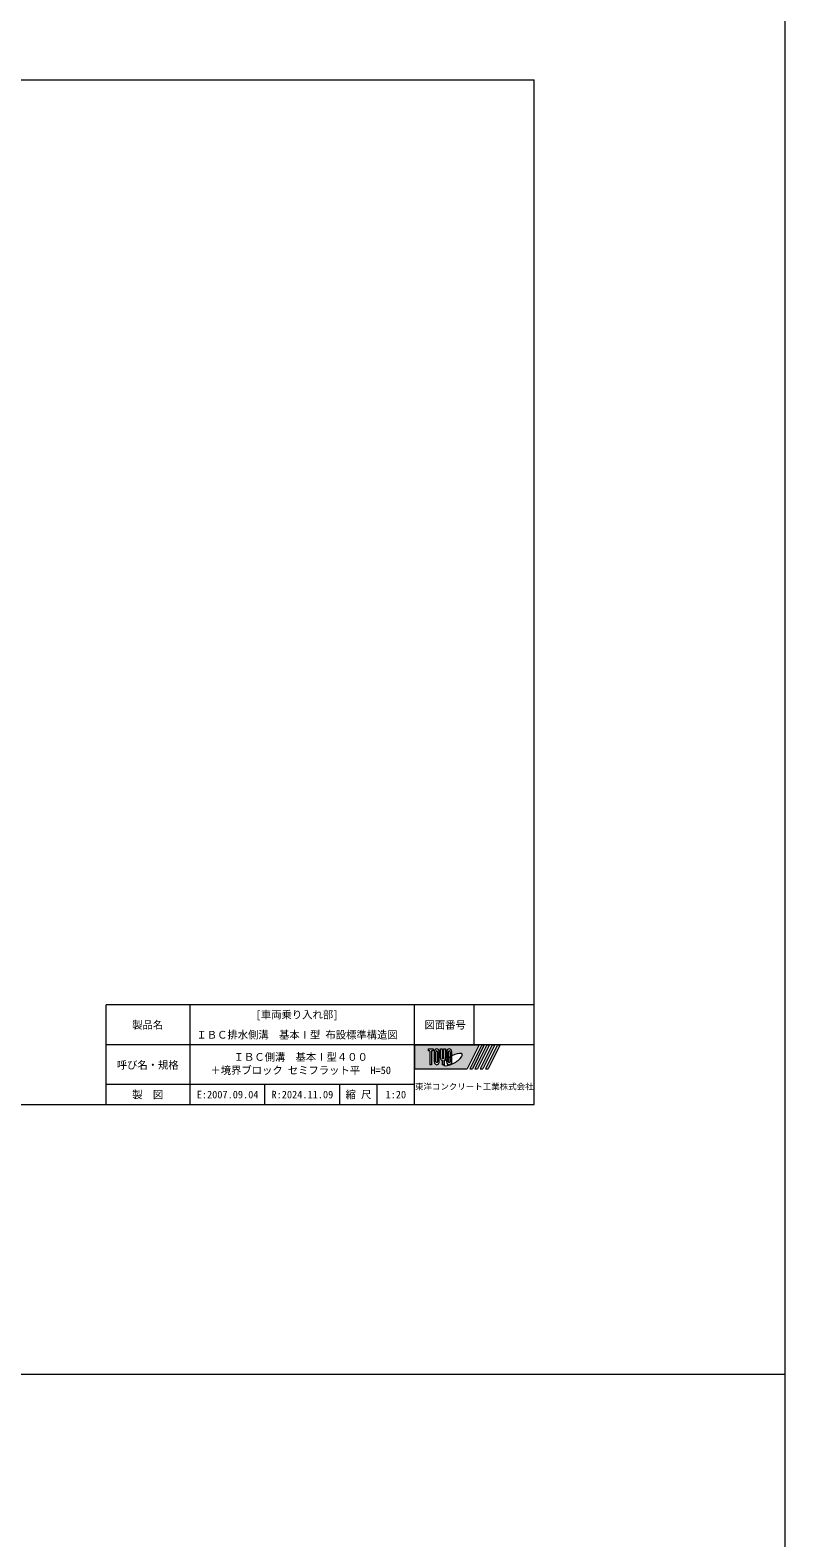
# Model space of a CAD drawing. Units: millimetres at full size; details may follow other scales. Extents: x 6872 to 78201, y -34623 to -7860.
# Drawn here: x 24209 to 28267, y -27235 to -19121 of the extents above; entities that cross this region are included whole.
import ezdxf
from ezdxf.enums import TextEntityAlignment as Align

# ---------------------------------------------------------------- set-up
doc = ezdxf.new("R2010")
doc.units = ezdxf.units.MM
doc.header["$LTSCALE"] = 16
for name, color, linetype, lineweight in [('0_2', 7, 'Continuous', 20), ('図枠', 1, 'Continuous', 20), ('枠', 5, 'Continuous', 5)]:
    doc.layers.add(name, color=color, linetype=linetype, lineweight=lineweight)
doc.styles.add('ＭＳ ゴシック', font='')
doc.styles.get('ＭＳ ゴシック').set_extended_font_data('MS Gothic')

msp = doc.modelspace()

# ---------------------------------------------------------------- hatches: boundary and pattern name
at = {"layer": '枠'}
h = msp.add_hatch(color=7, dxfattribs=at)
h.paths.add_polyline_path([(26275.76, -24581.39), (26275.76, -24709.96), (26558.61, -24709.96), (26622.9, -24581.39)])
edge = h.paths.add_edge_path(flags=16)
edge.add_ellipse((26481.13, -24660.54), major_axis=(50.37, 28.2), ratio=0.3471473, start_angle=-144.311216, end_angle=72.189903, ccw=False)
edge.add_ellipse((26462.47, -24672.71), major_axis=(0, 17.14), ratio=0.8463541, start_angle=-160.703457, end_angle=-90)
edge.add_line((26476.98, -24672.71), (26476.98, -24640.03))
edge = h.paths.add_edge_path(flags=16)
edge.add_ellipse((26462.47, -24618.64), major_axis=(0, 15.82), ratio=0.8463541, start_angle=-90, end_angle=90, ccw=False)
edge.add_line((26475.87, -24618.64), (26475.87, -24672.71))
edge.add_ellipse((26462.47, -24672.71), major_axis=(0, 15.82), ratio=0.8463541, start_angle=90, end_angle=-90, ccw=False)
edge.add_line((26449.08, -24672.71), (26449.08, -24618.64))
edge = h.paths.add_edge_path(flags=16)
edge.add_line((26466.94, -24618.64), (26466.94, -24672.71))
edge.add_ellipse((26462.47, -24672.71), major_axis=(0, 5.27), ratio=0.8463543, start_angle=90, end_angle=-90, ccw=False)
edge.add_line((26458.01, -24672.71), (26458.01, -24618.64))
edge.add_ellipse((26462.47, -24618.64), major_axis=(0, 5.27), ratio=0.8463543, start_angle=-90, end_angle=90, ccw=False)
edge = h.paths.add_edge_path(flags=16)
edge.add_line((26465.82, -24646.28), (26465.82, -24672.71))
edge.add_ellipse((26462.47, -24672.71), major_axis=(0, 3.96), ratio=0.8463541, start_angle=90, end_angle=-90, ccw=False)
edge.add_line((26459.13, -24672.71), (26459.13, -24650.6))
edge.add_ellipse((26481.13, -24660.54), major_axis=(50.37, 28.2), ratio=0.3471473, start_angle=107.791742, end_angle=126.471319, ccw=False)
edge = h.paths.add_edge_path(flags=16)
edge.add_line((26442.38, -24602.82), (26442.38, -24651.28))
edge.add_ellipse((26428.99, -24651.28), major_axis=(0, 15.82), ratio=0.8463541, start_angle=-163.341167, end_angle=-90, ccw=False)
edge.add_line((26433.46, -24666.2), (26433.46, -24688.53))
edge.add_line((26433.46, -24688.53), (26424.53, -24688.53))
edge.add_line((26424.53, -24688.53), (26424.53, -24666.2))
edge.add_ellipse((26428.99, -24651.28), major_axis=(0, 15.82), ratio=0.8463541, start_angle=90, end_angle=163.341167, ccw=False)
edge.add_line((26415.6, -24651.28), (26415.6, -24602.82))
edge.add_line((26415.6, -24602.82), (26424.53, -24602.82))
edge.add_line((26424.53, -24602.82), (26424.53, -24651.28))
edge.add_ellipse((26428.99, -24651.28), major_axis=(0, 5.27), ratio=0.8463543, start_angle=90, end_angle=-90)
edge.add_line((26433.46, -24651.28), (26433.46, -24602.82))
edge.add_line((26433.46, -24602.82), (26442.38, -24602.82))
edge = h.paths.add_edge_path(flags=16)
edge.add_line((26447.96, -24659.06), (26447.96, -24672.71))
edge.add_ellipse((26462.47, -24672.71), major_axis=(0, 17.14), ratio=0.8463541, start_angle=90, end_angle=-171.54427)
edge.add_ellipse((26481.13, -24660.54), major_axis=(50.37, 28.2), ratio=0.3471473, start_angle=-178.649536, end_angle=-148.292442, ccw=False)
edge.add_line((26431.53, -24689.85), (26434.57, -24689.85))
edge.add_line((26434.57, -24689.85), (26434.57, -24673.14))
edge.add_ellipse((26481.13, -24660.54), major_axis=(50.37, 28.2), ratio=0.3471473, start_angle=148.21912, end_angle=165.908122, ccw=False)
edge = h.paths.add_edge_path(flags=16)
edge.add_ellipse((26395.51, -24618.64), major_axis=(0, 15.82), ratio=0.8463541, start_angle=-90, end_angle=90, ccw=False)
edge.add_line((26408.9, -24618.64), (26408.9, -24672.71))
edge.add_ellipse((26395.51, -24672.71), major_axis=(0, 15.82), ratio=0.8463541, start_angle=90, end_angle=-90, ccw=False)
edge.add_line((26382.12, -24672.71), (26382.12, -24618.64))
edge = h.paths.add_edge_path(flags=16)
edge.add_line((26399.97, -24618.64), (26399.97, -24672.71))
edge.add_ellipse((26395.51, -24672.71), major_axis=(0, 5.27), ratio=0.8463543, start_angle=90, end_angle=-90, ccw=False)
edge.add_line((26391.05, -24672.71), (26391.05, -24618.64))
edge.add_ellipse((26395.51, -24618.64), major_axis=(0, 5.27), ratio=0.8463543, start_angle=-90, end_angle=90, ccw=False)
h.paths.add_polyline_path([(26375.42, -24602.82), (26375.42, -24613.37), (26366.49, -24613.37), (26366.49, -24688.53), (26357.56, -24688.53), (26357.56, -24613.37), (26348.63, -24613.37), (26348.63, -24602.82)], flags=16)
for points in [[(26572.76, -24709.96), (26586.9, -24709.96), (26651.19, -24581.39), (26637.04, -24581.39)], [(26679.47, -24581.39), (26665.33, -24581.39), (26601.04, -24709.96), (26615.19, -24709.96)], [(26707.76, -24581.39), (26693.61, -24581.39), (26629.33, -24709.96), (26643.47, -24709.96)], [(26736.04, -24581.39), (26721.9, -24581.39), (26657.61, -24709.96), (26671.76, -24709.96)]]:
    msp.add_hatch(color=7, dxfattribs=at).paths.add_polyline_path(points)

# ---------------------------------------------------------------- linework, layer by layer
at = {"layer": '図枠'}
for p, q in [((28267.39, -7859.66), (28267.39, -34622.81)), ((6872.3, -26353.74), (28267.39, -26353.74))]:
    msp.add_line(p, q, dxfattribs=at)
at = {"layer": '枠', "lineweight": 20}
for p, q in [((18918.61, -19388.53), (26918.61, -19388.53)), ((26918.61, -24902.82), (26918.61, -19388.53)), ((24618.34, -24902.82), (24618.34, -24367.1)), ((26918.61, -24367.1), (24618.34, -24367.1)), ((25069.53, -24902.82), (25069.53, -24367.1)), ((26275.76, -24902.82), (26275.76, -24367.1)), ((26597.19, -24581.39), (26597.19, -24367.1)), ((26918.61, -24581.39), (24618.34, -24581.39)), ((26275.76, -24795.68), (24618.34, -24795.68)), ((25471.64, -24902.82), (25471.64, -24795.68)), ((25873.7, -24902.82), (25873.7, -24795.68)), ((26074.73, -24902.82), (26074.73, -24795.68)), ((18918.61, -24902.82), (26918.61, -24902.82))]:
    msp.add_line(p, q, dxfattribs=at)
at = {"layer": '枠'}
for p, q in [((26275.76, -24581.39), (26275.76, -24709.96)), ((26275.76, -24581.39), (26622.9, -24581.39)), ((26622.9, -24581.39), (26558.61, -24709.96)), ((26637.04, -24581.39), (26572.76, -24709.96)), ((26651.19, -24581.39), (26586.9, -24709.96)), ((26665.33, -24581.39), (26601.04, -24709.96)), ((26679.47, -24581.39), (26615.19, -24709.96)), ((26693.61, -24581.39), (26629.33, -24709.96)), ((26637.04, -24581.39), (26651.19, -24581.39)), ((26707.76, -24581.39), (26643.47, -24709.96)), ((26721.9, -24581.39), (26657.61, -24709.96)), ((26665.33, -24581.39), (26679.47, -24581.39)), ((26736.04, -24581.39), (26671.76, -24709.96)), ((26693.61, -24581.39), (26707.76, -24581.39)), ((26721.9, -24581.39), (26736.04, -24581.39)), ((26348.63, -24602.82), (26348.63, -24613.37)), ((26348.63, -24602.82), (26375.42, -24602.82)), ((26357.56, -24613.37), (26348.63, -24613.37)), ((26357.56, -24613.37), (26357.56, -24688.53)), ((26366.49, -24613.37), (26366.49, -24688.53)), ((26375.42, -24613.37), (26366.49, -24613.37)), ((26375.42, -24602.82), (26375.42, -24613.37)), ((26382.12, -24618.64), (26382.12, -24672.71)), ((26391.05, -24672.71), (26391.05, -24618.64)), ((26399.97, -24618.64), (26399.97, -24672.71)), ((26408.9, -24672.71), (26408.9, -24618.64)), ((26415.6, -24651.28), (26415.6, -24602.82)), ((26415.6, -24602.82), (26424.53, -24602.82)), ((26424.53, -24602.82), (26424.53, -24651.28)), ((26433.46, -24651.28), (26433.46, -24602.82)), ((26433.46, -24602.82), (26442.38, -24602.82)), ((26442.38, -24602.82), (26442.38, -24651.28)), ((26447.96, -24659.06), (26447.96, -24672.71)), ((26449.08, -24618.64), (26449.08, -24672.71)), ((26458.01, -24672.71), (26458.01, -24618.64)), ((26459.13, -24672.71), (26459.13, -24650.6)), ((26465.82, -24646.28), (26465.82, -24672.71)), ((26466.94, -24618.64), (26466.94, -24672.71)), ((26475.87, -24672.71), (26475.87, -24618.64)), ((26476.98, -24672.71), (26476.98, -24640.03)), ((26275.76, -24709.96), (26558.61, -24709.96)), ((26366.49, -24688.53), (26357.56, -24688.53)), ((26424.53, -24666.2), (26424.53, -24688.53)), ((26433.46, -24688.53), (26424.53, -24688.53)), ((26431.53, -24689.85), (26434.57, -24689.85)), ((26433.46, -24666.2), (26433.46, -24688.53)), ((26434.57, -24673.14), (26434.57, -24689.85)), ((26572.76, -24709.96), (26586.9, -24709.96)), ((26601.04, -24709.96), (26615.19, -24709.96)), ((26629.33, -24709.96), (26643.47, -24709.96)), ((26657.61, -24709.96), (26671.76, -24709.96))]:
    msp.add_line(p, q, dxfattribs=at)
for centre, major_axis, ratio, start_param, end_param in [((26395.51, -24618.64), (0, 15.82), 0.846354, 4.712389, 7.8539816), ((26395.51, -24618.64), (0, 5.27), 0.846354, 4.712389, 7.8539816), ((26428.99, -24651.28), (0, 15.82), 0.846354, 1.5707963, 2.8017557), ((26428.99, -24651.28), (0, 5.27), 0.846354, 1.5707963, 4.712389), ((26428.99, -24651.28), (0, 15.82), 0.846354, 3.4814296, 4.712389), ((26481.13, -24660.54), (50.37, 28.2), 0.347147, 2.0815197, 2.5155126), ((26462.47, -24618.64), (0, 15.82), 0.846354, 4.712389, 7.8539816), ((26462.47, -24618.64), (0, 5.27), 0.846354, 4.712389, 7.8539816), ((26481.13, -24660.54), (50.37, 28.2), 0.347147, 1.6817405, 1.8219833), ((26481.13, -24660.54), (50.37, 28.2), 0.347147, 4.2621853, 7.7429163), ((26395.51, -24672.71), (0, 15.82), 0.846354, 1.5707963, 4.712389), ((26395.51, -24672.71), (0, 5.27), 0.846354, 1.5707963, 4.712389), ((26481.13, -24660.54), (50.37, 28.2), 0.347147, 3.2093975, 4.2004451), ((26462.47, -24672.71), (0, 17.14), 0.846354, 1.5707963, 3.3154679), ((26462.47, -24672.71), (0, 15.82), 0.846354, 1.5707963, 4.712389), ((26462.47, -24672.71), (0, 5.27), 0.846354, 1.5707963, 4.712389), ((26462.47, -24672.71), (0, 3.96), 0.846354, 1.5707963, 4.712389), ((26462.47, -24672.71), (0, 17.14), 0.846354, 3.5338438, 4.712389)]:
    msp.add_ellipse(centre, major_axis=major_axis, ratio=ratio, start_param=start_param, end_param=end_param, dxfattribs=at)

# ---------------------------------------------------------------- texts
at = {"layer": '0_2', "style": 'ＭＳ ゴシック'}
msp.add_text('1:20', height=40.69, dxfattribs=at).set_placement((26175.24, -24849.25), align=Align.MIDDLE_CENTER)
at = {"layer": '枠', "color": 7, "style": 'ＭＳ ゴシック'}
for s, height, p in [('[車両乗り入れ部]', 40.69, (25644.08, -24419.33)), ('製品名', 40.69, (24840.85, -24474.25)), ('ＩＢＣ排水側溝\u3000基本Ⅰ型 布設標準構造図', 40.69, (25644.08, -24527.82)), ('図面番号', 40.69, (26440.84, -24474.25)), ('呼び名・規格', 40.69, (24840.85, -24690.22)), ('製\u3000図', 40.69, (24840.85, -24849.25)), ('縮 尺', 40.69, (25974.22, -24849.25)), ('東洋コンクリート工業株式会社', 32.55, (26597.19, -24806.29)), ('E:2007.09.04', 40.69, (25270.61, -24849.25)), ('R:2024.11.09', 40.69, (25672.67, -24849.25))]:
    msp.add_text(s, height=height, dxfattribs=at).set_placement(p, align=Align.MIDDLE_CENTER)
for s, p in [('ＩＢＣ側溝\u3000基本Ⅰ型４００', (25303.25, -24626.76)), ('＋境界ブロック セミフラット平  H=50', (25178.38, -24698.19))]:
    msp.add_text(s, height=40.69, dxfattribs=at).set_placement(p, align=Align.TOP_LEFT)

doc.saveas('drawing.dxf')
